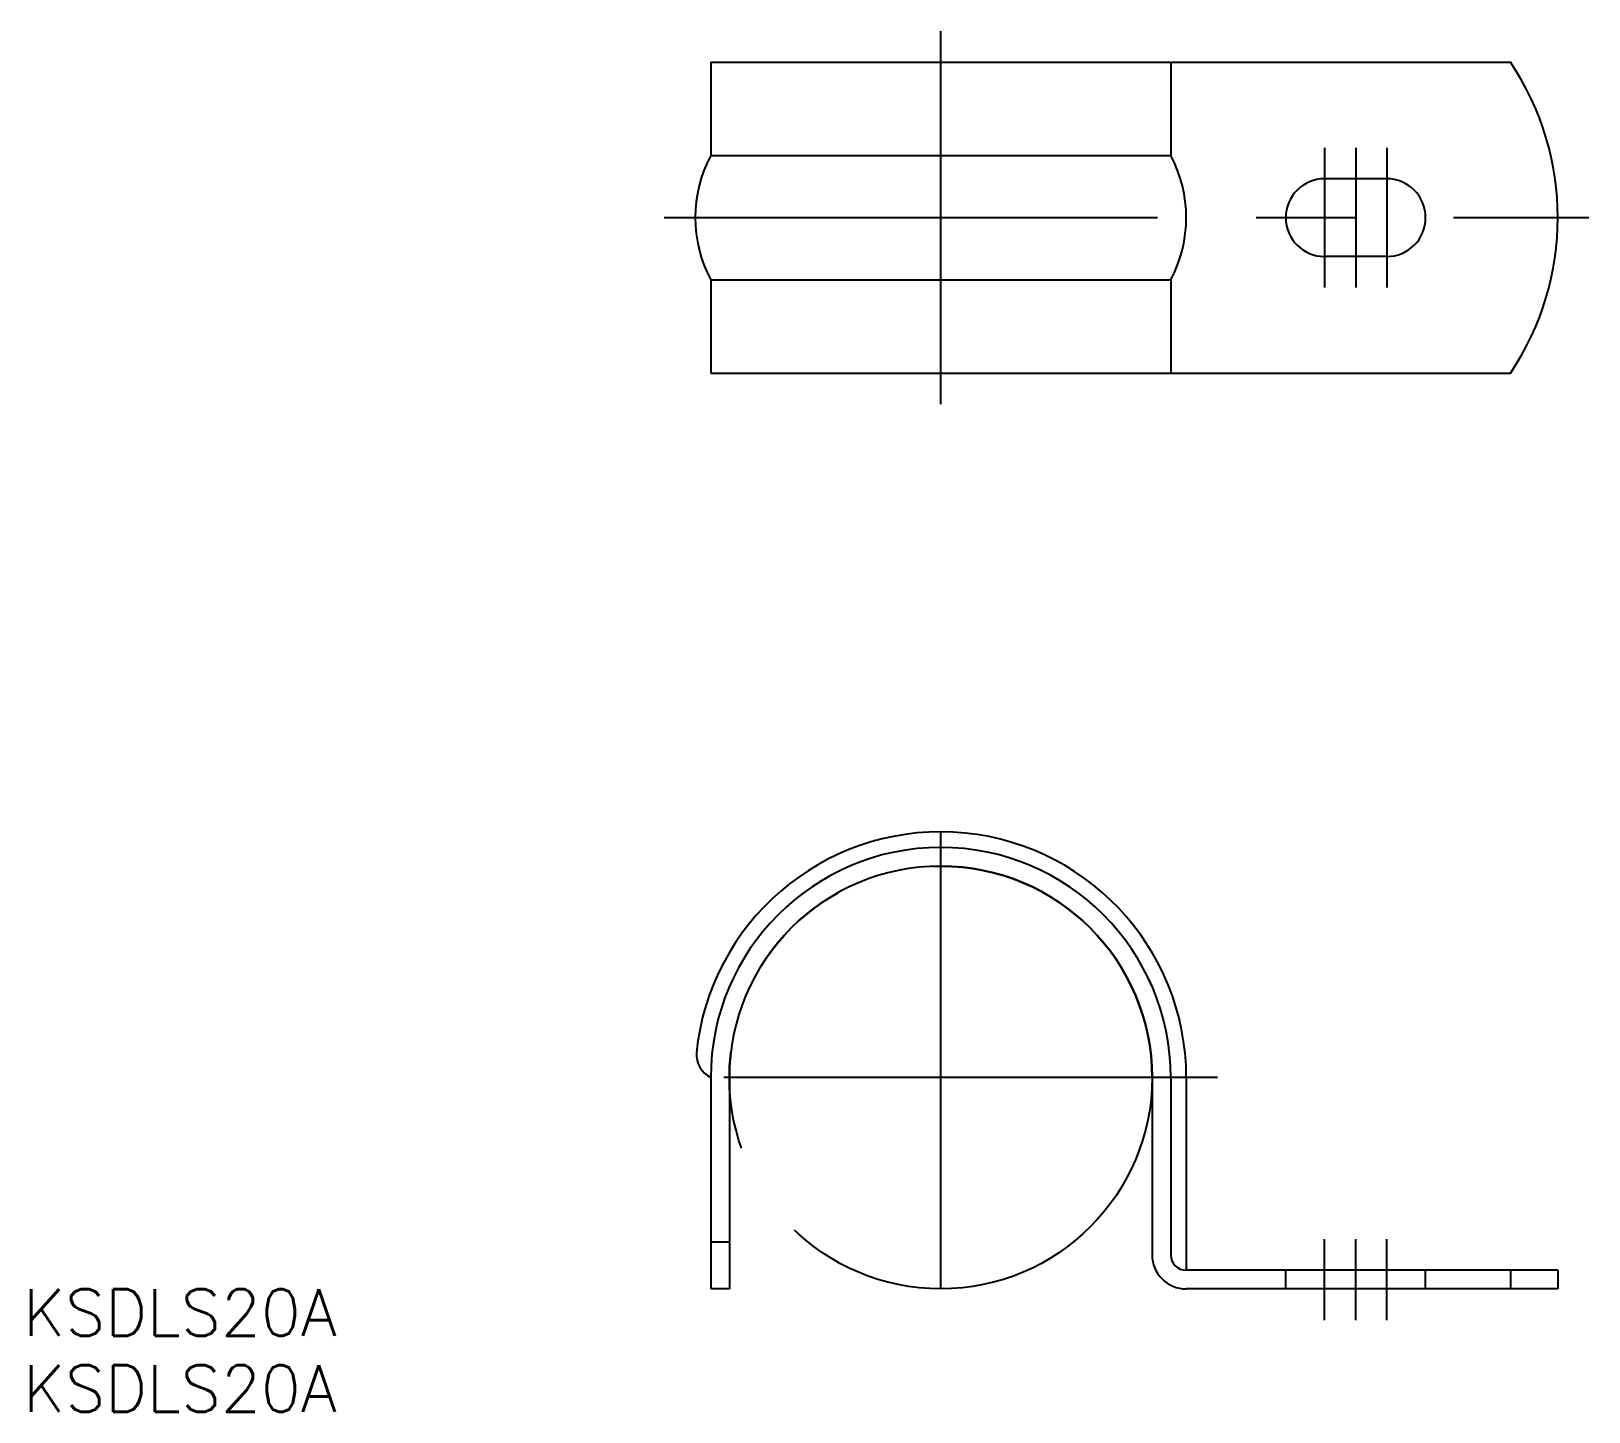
# Model space of a CAD drawing. Extents: x -59 to 42, y -22 to 67.
import ezdxf

# ---------------------------------------------------------------- set-up
doc = ezdxf.new("R2010")
doc.units = 0
for name, pattern in [('CENTER', [50.8, 31.75, -6.35, 6.35, -6.35]), ('DASHED', [19.05, 12.7, -6.35]), ('PHANTOM', [63.5, 31.75, -6.35, 6.35, -6.35, 6.35, -6.35])]:
    doc.linetypes.add(name, pattern=pattern)
doc.layers.get('0').update_dxf_attribs({"linetype": 'CONTINUOUS'})
doc.layers.add('CENTER', color=1, linetype='CENTER')
doc.styles.get("Standard").update_dxf_attribs({"font": 'txt.shx', "height": 3, "bigfont": 'bigfont.shx'})

msp = doc.modelspace()

# ---------------------------------------------------------------- linework, layer by layer
at = {"color": 7, "linetype": 'CONTINUOUS'}
for p, q in [((-14.8, 65.31), (36.67, 65.31)), ((-14.8, 65.31), (-14.8, 59.31)), ((14.8, 65.31), (14.8, 59.31)), ((-14.8, 59.31), (14.8, 59.31)), ((28.7, 57.81), (24.7, 57.81)), ((28.7, 52.81), (24.7, 52.81)), ((-14.8, 51.31), (14.8, 51.31)), ((-14.8, 51.31), (-14.8, 45.31)), ((14.8, 51.31), (14.8, 45.31)), ((-14.8, 45.31), (36.67, 45.31)), ((-14.8, 0), (-14.8, -13.6)), ((-13.6, 0), (-13.6, -13.6)), ((13.6, 0), (13.6, -11.4)), ((14.8, 0), (14.8, -11.4)), ((15.8, 0), (15.8, -12.4)), ((-14.8, -10.57), (-13.6, -10.57)), ((39.7, -12.4), (15.8, -12.4)), ((36.67, -13.6), (36.67, -12.4)), ((39.7, -12.4), (39.7, -13.6)), ((-13.6, -13.6), (-14.8, -13.6)), ((39.7, -13.6), (15.8, -13.6))]:
    msp.add_line(p, q, dxfattribs=at)
at = {"color": 3, "linetype": 'DASHED'}
for p, q in [((22.2, -13.6), (22.2, -12.4)), ((31.2, -13.6), (31.2, -12.4))]:
    msp.add_line(p, q, dxfattribs=at)
at = {"color": 3, "linetype": 'PHANTOM'}
msp.add_circle((0, 0), 13.6, dxfattribs=at)
at = {"color": 7, "linetype": 'CONTINUOUS'}
for centre, radius, start, end in [((21.7, 55.31), 18, 326.251, 33.749), ((-7.3, 55.31), 8.5, 151.9275, 208.0725), ((7.3, 55.31), 8.5, 331.9275, 28.0725), ((24.7, 55.31), 2.5, 90, 270), ((28.7, 55.31), 2.5, 270, 90), ((0, 0), 15.8, 0, 174.2314), ((0, 0), 14.8, 0, 180), ((0, 0), 13.6, 0, 180), ((-14.04, 1.5), 1.68, 177.008, 243.1599), ((15.8, -11.4), 2.2, 180, 270), ((15.8, -11.4), 1, 180, 270)]:
    msp.add_arc(centre, radius, start, end, dxfattribs=at)
at = {"layer": 'CENTER', "color": 1, "linetype": 'CENTER'}
for p, q in [((0, 43.31), (0, 67.31)), ((24.7, 59.81), (24.7, 50.81)), ((26.7, 59.81), (26.7, 50.81)), ((28.7, 59.81), (28.7, 50.81)), ((-17.8, 55.31), (41.7, 55.31)), ((0, -13.6), (0, 15.8)), ((17.8, 0), (-17.8, 0)), ((24.7, -15.6), (24.7, -10.4)), ((26.7, -15.6), (26.7, -10.4)), ((28.7, -15.6), (28.7, -10.4))]:
    msp.add_line(p, q, dxfattribs=at)

# ---------------------------------------------------------------- texts
at = {"color": 7, "linetype": 'CONTINUOUS'}
for p in [(-59.04, -16.62), (-59.04, -21.51)]:
    msp.add_text('KSDLS20A', height=3, dxfattribs=at).set_placement(p)

doc.saveas('drawing.dxf')
